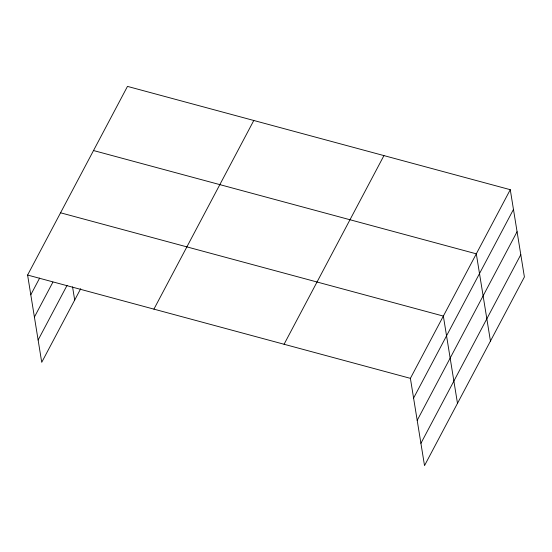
<?xml version="1.0" encoding="UTF-8"?>
<svg xmlns="http://www.w3.org/2000/svg" width="552" height="552" viewBox="0 0 552 552"><rect width="100%" height="100%" fill="white"/><g stroke="black" fill="none" stroke-linecap="round" stroke-linejoin="round"><path stroke-width="0.83" d="M80.723 288.668L41.731 362.312L27.6 275.048L127.477 86.395L510.269 189.688L524.4 276.952L424.522 465.605L410.391 378.348L510.269 189.688M30.795 294.789L39.64 278.084M34.403 317.069L52.895 282.148M38.122 340.025L67.061 285.363M153.918 309.141L253.796 120.481M284.073 344.255L383.944 155.602M413.586 398.082L513.463 209.429M417.195 420.369L517.072 231.709M420.914 443.325L520.791 254.665M93.516 150.537L476.307 253.83L490.445 341.095M60.561 212.796L443.353 316.089L457.484 403.353M27.6 275.048L410.391 378.348M72.553 286.847L74.692 300.053"/></g></svg>
